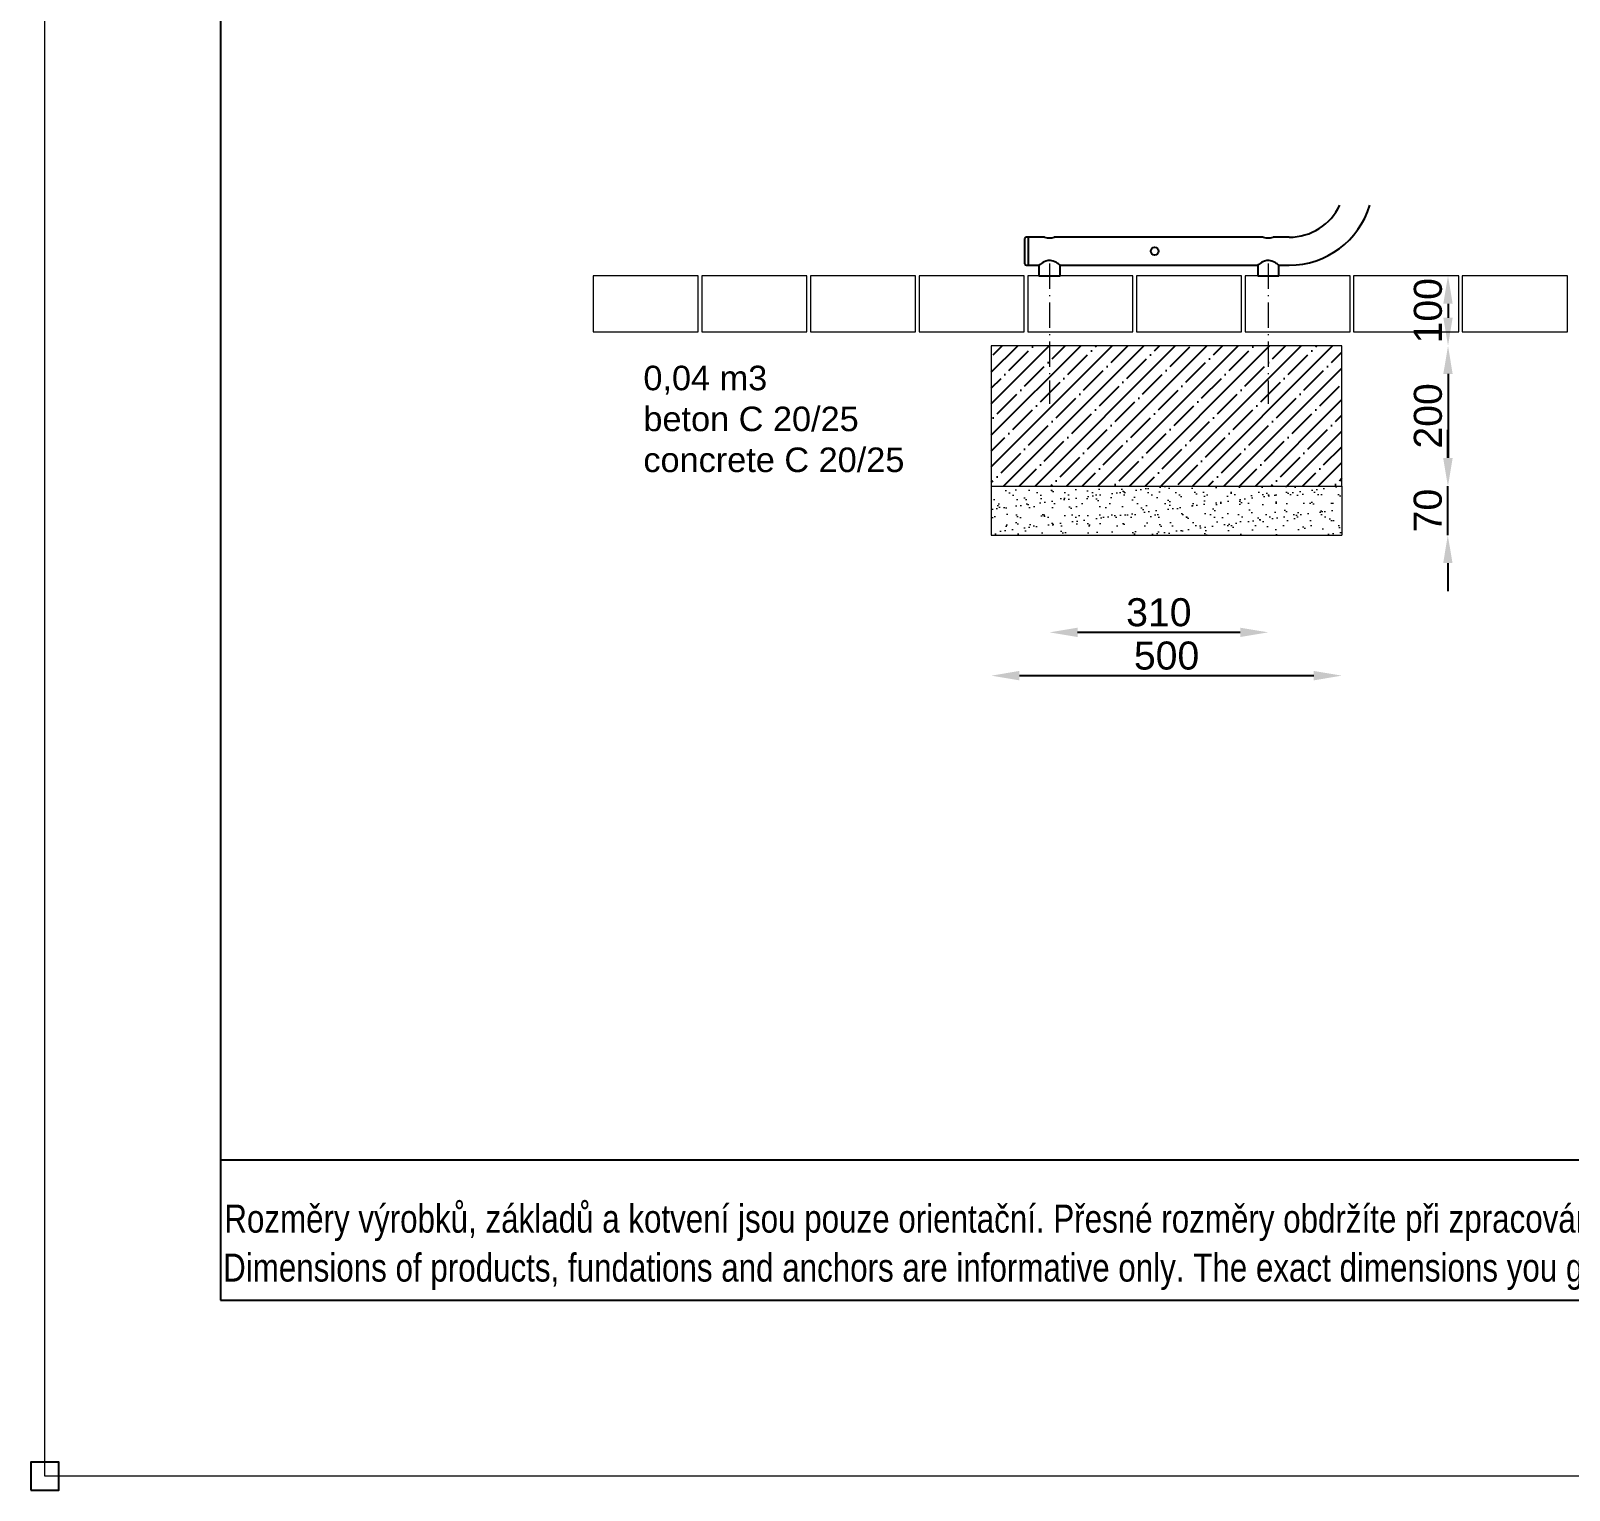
# Model space of a CAD drawing. Header units: millimetres. Extents: x -1411 to 5721, y -19797 to 4144.
# Drawn here: x -20 to 2175, y -20 to 2062 of the extents above; entities that cross this region are included whole.
import ezdxf

# ---------------------------------------------------------------- set-up
doc = ezdxf.new("R2010")
doc.units = ezdxf.units.MM
doc.linetypes.add('ACAD_ISO10W100', pattern=[18.5, 12, -3, 0.5, -3])
doc.linetypes.add('INCONTINUOUS', pattern=[200000.001, 200000, -0.001])
for name, color, linetype in [('KOTY', 3, 'INCONTINUOUS'), ('OBRYSOVA', 7, 'Continuous'), ('OSY', 1, 'ACAD_ISO10W100'), ('POSTAVY ATD', 8, 'Continuous'), ('SRAFY', 30, 'Continuous')]:
    doc.layers.add(name, color=color, linetype=linetype)
doc.layers.add('Nekreslit', color=6, linetype='Continuous', plot=False)
doc.styles.add('SEACAD_Arial', font='arial.ttf', dxfattribs={"width": 0.8})
doc.styles.get("Standard").update_dxf_attribs({"font": 'arial.ttf'})
doc.dimstyles.new('PROFI_CSN', dxfattribs={"dimscale": 0, "dimtxt": 3.5, "dimasz": 3, "dimexe": 1, "dimexo": 0, "dimgap": 1.5, "dimtad": 1, "dimlfac": -1, "dimdsep": 46, "dimtxsty": 'Standard', "dimcen": 0, "dimdle": 1, "dimclrd": 256, "dimclre": 256, "dimclrt": 256, "dimadec": 0, "dimazin": 0, "dimtfac": 0.6, "dimtmove": 0, "dimatfit": 1, "dimfxl": 1, "dimtolj": 1, "dimarcsym": 0})

# ---------------------------------------------------------------- blocks, each defined once
blk = doc.blocks.new('*D1')
at = {"layer": 'DEFPOINTS', "color": 0, "transparency": 16777216}
for p in [(1850.2, 1412.4), (2001.4, 1412.4), (1850.2, 1342.4)]:
    blk.add_point(p, dxfattribs=at)
at = {"layer": 'KOTY', "color": 7, "lineweight": -2, "transparency": 16777216}
for p, q in [((2001.4, 1452.4), (2001.4, 1492.4)), ((2001.4, 1342.4), (2001.4, 1412.4)), ((2001.4, 1302.4), (2001.4, 1262.4))]:
    blk.add_line(p, q, dxfattribs=at)
at = {"layer": 'KOTY', "color": 7, "transparency": 16777216}
for points in [[(1994.8, 1452.4), (2008.1, 1452.4), (2001.4, 1412.4)], [(1994.8, 1302.4), (2008.1, 1302.4), (2001.4, 1342.4)]]:
    blk.add_solid(points, dxfattribs=at)
at = {"layer": 'KOTY', "color": 7, "lineweight": 13, "transparency": 16777216, "insert": (1973, 1377.4), "char_height": 40, "attachment_point": 5, "rotation": 90}
blk.add_mtext('\\A1;70', dxfattribs=at)
blk = doc.blocks.new('*D7')
at = {"layer": 'DEFPOINTS', "color": 0, "transparency": 16777216}
for p in [(1850.2, 1612.4), (1850.2, 1412.4), (2001.7, 1412.4)]:
    blk.add_point(p, dxfattribs=at)
at = {"layer": 'KOTY', "color": 7, "lineweight": -2, "transparency": 16777216}
blk.add_line((2001.7, 1572.4), (2001.7, 1452.4), dxfattribs=at)
at = {"layer": 'KOTY', "color": 7, "transparency": 16777216}
for points in [[(1995, 1572.4), (2008.3, 1572.4), (2001.7, 1612.4)], [(1995, 1452.4), (2008.3, 1452.4), (2001.7, 1412.4)]]:
    blk.add_solid(points, dxfattribs=at)
at = {"layer": 'KOTY', "color": 7, "lineweight": 15, "transparency": 16777216, "insert": (1973.2, 1512.4), "char_height": 40, "attachment_point": 5, "rotation": 90}
blk.add_mtext('\\A1;200', dxfattribs=at)
blk = doc.blocks.new('*D8')
at = {"layer": 'DEFPOINTS', "color": 0, "transparency": 16777216}
for p in [(1350.2, 1412.4), (1850.2, 1412.4), (1850.2, 1141.9)]:
    blk.add_point(p, dxfattribs=at)
at = {"layer": 'KOTY', "color": 7, "lineweight": -2, "transparency": 16777216}
blk.add_line((1390.2, 1141.9), (1810.2, 1141.9), dxfattribs=at)
at = {"layer": 'KOTY', "color": 7, "transparency": 16777216}
for points in [[(1390.2, 1148.6), (1390.2, 1135.2), (1350.2, 1141.9)], [(1810.2, 1148.6), (1810.2, 1135.2), (1850.2, 1141.9)]]:
    blk.add_solid(points, dxfattribs=at)
at = {"layer": 'KOTY', "color": 7, "lineweight": 15, "transparency": 16777216, "insert": (1600.2, 1170.3), "char_height": 40, "attachment_point": 5}
blk.add_mtext('\\A1;500', dxfattribs=at)
blk = doc.blocks.new('*D9')
at = {"layer": 'DEFPOINTS', "color": 0, "transparency": 16777216}
for p in [(1433.2, 1529.6), (1745.2, 1529.6), (1745.2, 1203.7)]:
    blk.add_point(p, dxfattribs=at)
at = {"layer": 'KOTY', "color": 7, "lineweight": -2, "transparency": 16777216}
blk.add_line((1473.2, 1203.7), (1705.2, 1203.7), dxfattribs=at)
at = {"layer": 'KOTY', "color": 7, "transparency": 16777216}
for points in [[(1473.2, 1210.3), (1473.2, 1197), (1433.2, 1203.7)], [(1705.2, 1210.3), (1705.2, 1197), (1745.2, 1203.7)]]:
    blk.add_solid(points, dxfattribs=at)
at = {"layer": 'KOTY', "color": 7, "lineweight": 15, "transparency": 16777216, "insert": (1589.2, 1232.1), "char_height": 40, "attachment_point": 5}
blk.add_mtext('\\A1;310', dxfattribs=at)
blk = doc.blocks.new('*D15')
at = {"layer": 'DEFPOINTS', "color": 0, "transparency": 16777216}
for p in [(1732.5, 1712.4), (1850.2, 1612.4), (2001.7, 1612.4)]:
    blk.add_point(p, dxfattribs=at)
at = {"layer": 'KOTY', "color": 7, "lineweight": -2, "transparency": 16777216}
blk.add_line((2001.7, 1672.4), (2001.7, 1652.4), dxfattribs=at)
at = {"layer": 'KOTY', "color": 7, "transparency": 16777216}
for points in [[(1995, 1672.4), (2008.3, 1672.4), (2001.7, 1712.4)], [(1995, 1652.4), (2008.3, 1652.4), (2001.7, 1612.4)]]:
    blk.add_solid(points, dxfattribs=at)
at = {"layer": 'KOTY', "color": 7, "lineweight": 15, "transparency": 16777216, "insert": (1973.2, 1662.4), "char_height": 40, "attachment_point": 5, "rotation": 90}
blk.add_mtext('\\A1;100', dxfattribs=at)

msp = doc.modelspace()

# ---------------------------------------------------------------- hatches: boundary and pattern name
at = {"transparency": 33554508}
h = msp.add_hatch(dxfattribs=at)
h.set_pattern_fill('ANSI35', color=9, scale=5)
h.set_pattern_definition([(45, (-134.574, 0), (-22.45064, 22.45064), []), (45, (-112.123, 0), (-22.45064, 22.45064), [39.6875, -7.9375, 0, -7.9375])])
h.paths.add_polyline_path([(1850.2, 1612.4), (1350.2, 1612.4), (1350.2, 1412.4), (1850.2, 1412.4)])
at = {"layer": 'SRAFY', "lineweight": 15}
h = msp.add_hatch(dxfattribs=at)
h.set_pattern_fill('AR-SAND', color=9, scale=0.5, style=0)
h.set_pattern_definition([(37.5, (-134.574, 0), (-0.80002, 24.47066), [0, -19.304, 0, -21.59, 0, -20.6375]), (7.5, (-134.574, 0), (22.47616, 35.84126), [0, -10.414, 0, -17.399, 0, -6.6675]), (327.5, (-150.195, 0), (39.54962, 0.07186), [0, -6.35, 0, -22.86, 0, -29.845]), (317.5, (-150.195, 0), (38.1778, 11.14647), [0, -3.175, 0, -14.986, 0, -17.145])])
h.paths.add_polyline_path([(1350.2, 1412.4), (1350.2, 1342.4), (1850.2, 1342.4), (1850.2, 1412.4)])

# ---------------------------------------------------------------- linework, layer by layer
for p, q in [((1398.2, 1751.9), (1398.2, 1765.4)), ((1403.2, 1767.4), (1400.2, 1767.4)), ((1426.2, 1767.4), (1403.2, 1767.4)), ((1403.2, 1752.4), (1403.2, 1767.4)), ((1403.2, 1727.4), (1403.2, 1767.4)), ((1738.2, 1767.4), (1440.1, 1767.4)), ((1775.2, 1767.4), (1752.1, 1767.4)), ((1398.2, 1729.4), (1398.2, 1751.9)), ((1403.2, 1727.4), (1403.2, 1752.4)), ((1400.2, 1727.4), (1403.2, 1727.4)), ((1403.2, 1727.4), (1418.2, 1727.4)), ((1418.2, 1727.4), (1418.2, 1712.4)), ((1418.2, 1712.4), (1448.2, 1712.4)), ((1448.2, 1712.4), (1448.2, 1727.4)), ((1448.2, 1727.4), (1730.2, 1727.4)), ((1730.2, 1727.4), (1730.2, 1712.4)), ((1730.2, 1712.4), (1760.2, 1712.4)), ((1760.2, 1712.4), (1760.2, 1727.4)), ((1760.2, 1727.4), (1775.2, 1727.4))]:
    msp.add_line(p, q)
at = {"flags": 128}
for points in [[(1448.2, 1727.4), (1448.1, 1727.5), (1447.6, 1727.8), (1446.9, 1728.4), (1445.9, 1729.1), (1444.5, 1730), (1443, 1731), (1440.9, 1732.1), (1438.4, 1733.2), (1436.7, 1733.7), (1434.8, 1734), (1433, 1734.1), (1431.1, 1734), (1427.9, 1733.1), (1425.6, 1732.1), (1423.5, 1731), (1421.7, 1729.8), (1420.2, 1728.8), (1419.3, 1728.1), (1418.6, 1727.7), (1418.3, 1727.4), (1418.3, 1727.4)], [(1760.2, 1727.4), (1760.1, 1727.5), (1759.6, 1727.8), (1758.9, 1728.4), (1757.9, 1729.1), (1756.5, 1730), (1755, 1731), (1752.9, 1732.1), (1750.4, 1733.2), (1748.7, 1733.7), (1746.8, 1734), (1745, 1734.1), (1743.1, 1734), (1739.9, 1733.1), (1737.6, 1732.1), (1735.5, 1731), (1733.7, 1729.8), (1732.2, 1728.8), (1731.3, 1728.1), (1730.6, 1727.7), (1730.3, 1727.4), (1730.3, 1727.4)]]:
    msp.add_lwpolyline(points, dxfattribs=at)
msp.add_circle((1583.2, 1747.4), 5.5)
for centre, radius, start, end in [((1775.2, 1847.4), 80, 270, 334.4827), ((1775.2, 1847.4), 120, 270, 343.3102), ((1400.2, 1765.4), 2, 90, 180), ((1433.2, 1786.7), 20.5, 250.084, 289.6439), ((1745.2, 1786.7), 20.5, 250.084, 289.6439), ((1400.2, 1729.4), 2, 180, 270)]:
    msp.add_arc(centre, radius, start, end)
at = {"layer": 'Nekreslit'}
msp.add_line((250.6, 451.1), (4290.6, 451.1), dxfattribs=at)
at = {"layer": 'Nekreslit', "color": 4, "lineweight": 15}
msp.add_lwpolyline([(5700.6, 0), (0, 0), (0, 4123.6), (5700.6, 4123.6)], close=True, dxfattribs=at)
at = {"layer": 'Nekreslit'}
msp.add_lwpolyline([(250.6, 251.1), (4290.6, 251.1), (4290.6, 4101.1), (250.6, 4101.1)], close=True, dxfattribs=at)
at = {"layer": 'OBRYSOVA'}
msp.add_lwpolyline([(-20, -20), (20, -20), (20, 20), (-20, 20)], close=True, dxfattribs=at)
at = {"layer": 'OSY', "color": 0, "lineweight": 15, "ltscale": 3}
for p, q in [((1433.2, 1729.6), (1433.2, 1529.6)), ((1745.2, 1729.6), (1745.2, 1529.6))]:
    msp.add_line(p, q, dxfattribs=at)
at = {"layer": 'POSTAVY ATD', "color": 9, "lineweight": 15}
for p, q in [((1350.2, 1412.4), (1350.2, 1342.4)), ((1850.2, 1412.4), (1850.2, 1342.4)), ((1350.2, 1342.4), (1850.2, 1342.4))]:
    msp.add_line(p, q, dxfattribs=at)
at = {"layer": 'POSTAVY ATD', "lineweight": 15}
for points in [[(782.1, 1632.4), (932.1, 1632.4), (932.1, 1712.4), (782.1, 1712.4)], [(937.1, 1632.4), (1087.1, 1632.4), (1087.1, 1712.4), (937.1, 1712.4)], [(1092.1, 1632.4), (1242.1, 1632.4), (1242.1, 1712.4), (1092.1, 1712.4)], [(1247.1, 1632.4), (1397.1, 1632.4), (1397.1, 1712.4), (1247.1, 1712.4)], [(1402.1, 1632.4), (1552.1, 1632.4), (1552.1, 1712.4), (1402.1, 1712.4)], [(1557.1, 1632.4), (1707.1, 1632.4), (1707.1, 1712.4), (1557.1, 1712.4)], [(1712.1, 1632.4), (1862.1, 1632.4), (1862.1, 1712.4), (1712.1, 1712.4)], [(1867.1, 1632.4), (2017.1, 1632.4), (2017.1, 1712.4), (1867.1, 1712.4)], [(2022.1, 1632.4), (2172.1, 1632.4), (2172.1, 1712.4), (2022.1, 1712.4)]]:
    msp.add_lwpolyline(points, close=True, dxfattribs=at)
at = {"layer": 'POSTAVY ATD', "color": 9, "lineweight": 15}
msp.add_lwpolyline([(1350.2, 1412.4), (1850.2, 1412.4), (1850.2, 1612.4), (1350.2, 1612.4)], close=True, dxfattribs=at)

# ---------------------------------------------------------------- texts
at = {"style": 'SEACAD_Arial', "width": 0.8}
for s, p in [('Rozměry výrobků, základů a kotvení jsou pouze orientační. Přesné rozměry obdržíte při zpracování nabídky naším obchodním oddělením.', (256.1, 347.4)), ('Dimensions of products, fundations and anchors are informative only. The exact dimensions you get with our offer.', (254.4, 277.6))]:
    msp.add_text(s, height=39.9982, dxfattribs=at).set_placement(p)
at = {"insert": (853.9, 1584), "char_height": 35, "width": 488.785, "attachment_point": 1}
msp.add_mtext('0,04 m3\\Pbeton C 20/25\\Pconcrete C 20/25', dxfattribs=at)

# ---------------------------------------------------------------- dimensions: what is measured, and where the dimension line sits
at = {"layer": 'KOTY', "lineweight": 15}
dim = msp.add_linear_dim(base=(2001.7, 1612.4), p1=(1732.5, 1712.4), p2=(1850.2, 1612.4), angle=90, dimstyle='PROFI_CSN', override={"dimscale": 1, "dimtxt": 40, "dimasz": 40, "dimgap": 8, "dimdec": 0, "dimlfac": 1, "dimrnd": 10, "dimse1": 1, "dimse2": 1, "dimclrd": 7, "dimclre": 3, "dimclrt": 7, "dimtdec": 0}, dxfattribs=at)
dim.commit()
dim.dimension.update_dxf_attribs({"geometry": '*D15', "text_midpoint": (2001.7, 1662.4), "dimtype": 160})
dim = msp.add_linear_dim(base=(2001.7, 1412.4), p1=(1850.2, 1612.4), p2=(1850.2, 1412.4), angle=90, dimstyle='PROFI_CSN', override={"dimscale": 1, "dimtxt": 40, "dimasz": 40, "dimgap": 8, "dimdec": 0, "dimlfac": 1, "dimrnd": 10, "dimse1": 1, "dimse2": 1, "dimclrd": 7, "dimclre": 3, "dimclrt": 7, "dimtdec": 0}, dxfattribs=at)
dim.commit()
dim.dimension.update_dxf_attribs({"geometry": '*D7', "text_midpoint": (1973.2, 1512.4)})
for base, p1, p2, picture, middle in [((1745.2, 1203.7), (1433.2, 1529.6), (1745.2, 1529.6), '*D9', (1589.2, 1232.1)), ((1850.2, 1141.9), (1350.2, 1412.4), (1850.2, 1412.4), '*D8', (1600.2, 1170.3))]:
    dim = msp.add_linear_dim(base=base, p1=p1, p2=p2, dimstyle='PROFI_CSN', override={"dimscale": 1, "dimtxt": 40, "dimasz": 40, "dimgap": 8, "dimdec": 0, "dimlfac": 1, "dimrnd": 10, "dimse1": 1, "dimse2": 1, "dimclrd": 7, "dimclre": 3, "dimclrt": 7, "dimtdec": 0}, dxfattribs=at)
    dim.commit()
    dim.dimension.update_dxf_attribs({"geometry": picture, "text_midpoint": middle})
at = {"layer": 'KOTY', "lineweight": 13}
dim = msp.add_linear_dim(base=(2001.4, 1412.4), p1=(1850.2, 1342.4), p2=(1850.2, 1412.4), angle=90, dimstyle='PROFI_CSN', override={"dimscale": 1, "dimtxt": 40, "dimasz": 40, "dimgap": 8, "dimdec": 0, "dimlfac": 1, "dimrnd": 10, "dimse1": 1, "dimse2": 1, "dimclrd": 7, "dimclre": 3, "dimclrt": 7, "dimtdec": 0}, dxfattribs=at)
dim.commit()
dim.dimension.update_dxf_attribs({"geometry": '*D1', "text_midpoint": (2001.4, 1377.4), "dimtype": 160})

doc.saveas('drawing.dxf')
